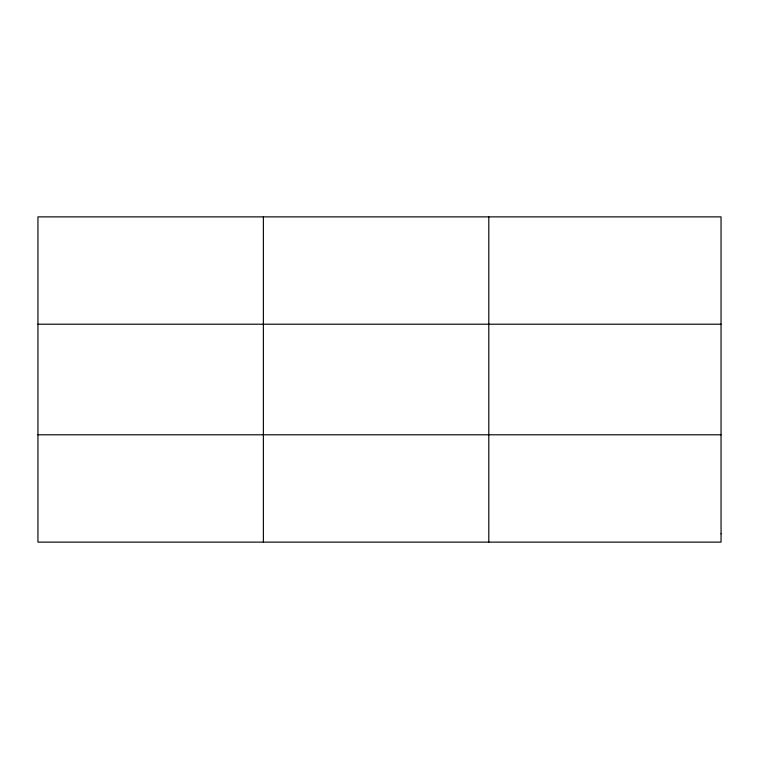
<?xml version="1.0" encoding="UTF-8"?>
<svg xmlns="http://www.w3.org/2000/svg" width="759" height="759" viewBox="0 0 759 759"><rect width="100%" height="100%" fill="white"/><g stroke="black" fill="none" stroke-linecap="round" stroke-linejoin="round"><path stroke-width="1.14" d="M263.373 216.875L263.373 542.125M488.796 216.875L488.796 542.125M37.95 324.207L721.05 324.207M37.95 434.793L721.05 434.793M721.05 533.871L721.05 542.125L37.95 542.125L37.95 216.875L721.05 216.875L721.05 533.871"/></g></svg>
